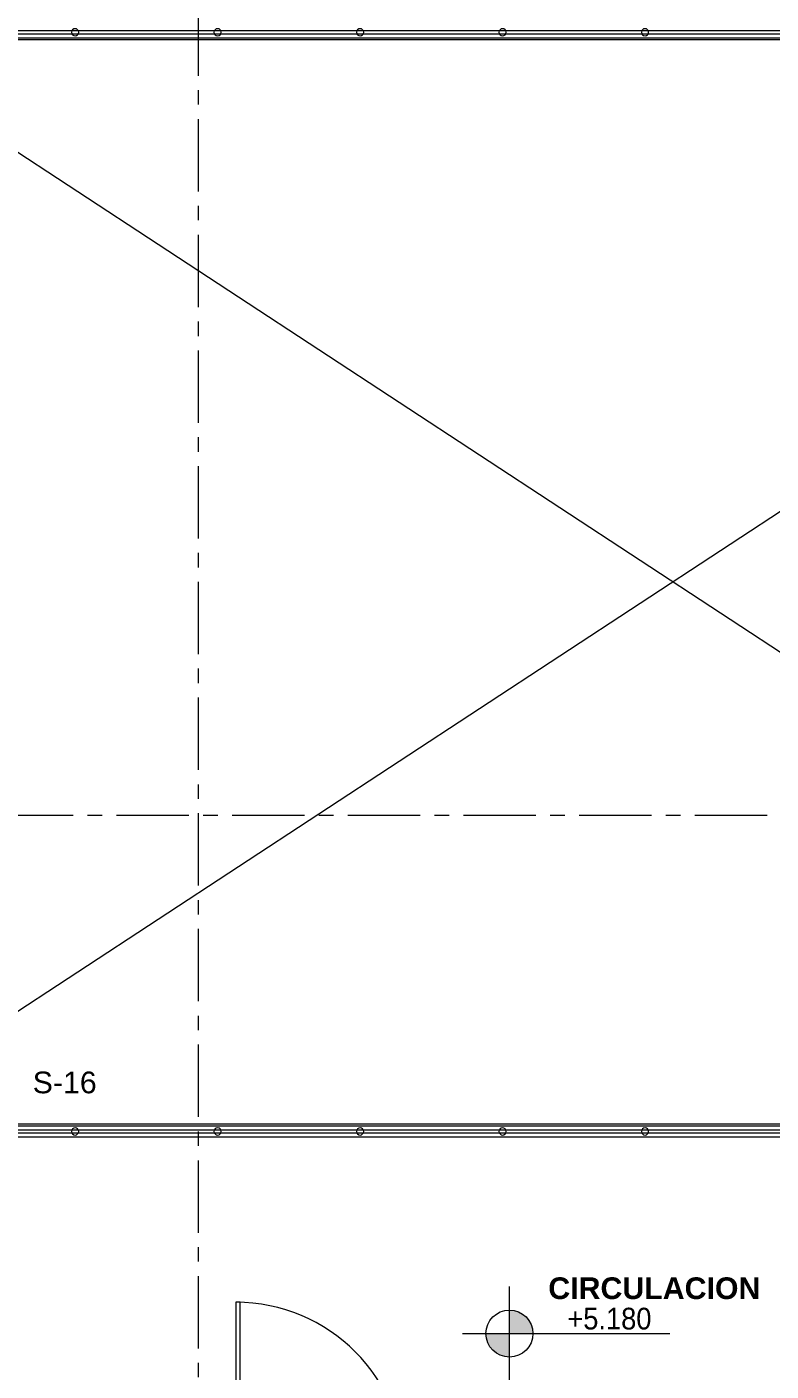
# Model space of a CAD drawing. Header units: inches. Extents: x -38 to 5698, y -33 to 92.
# Drawn here: x 121.63 to 126.78, y 18.09 to 27.39 of the extents above; entities that cross this region are included whole.
import ezdxf

# ---------------------------------------------------------------- set-up
doc = ezdxf.new("R2010")
doc.units = ezdxf.units.IN
doc.header["$MEASUREMENT"] = 0
doc.linetypes.add('Punto & Raya', pattern=[0.65, 0.5, -0.075, 0, -0.075])
for name, color, linetype in [('02 _ ARQ _ ALB _ Ejes Generales', 7, 'Continuous'), ('02 _ ARQ _ ZON _ Espacio.3D', 7, 'Continuous'), ('08 _ STR _ EXT _ 07 Losa Aligerada', 7, 'Continuous'), ('Dibujo 2D - General', 7, 'Continuous'), ('Estructura - 04 MURO', 253, 'Continuous'), ('Interior - Escaleras & Barandillas', 7, 'Continuous'), ('Marcador - Secciones', 251, 'Continuous'), ('Notas - Textos', 7, 'Continuous')]:
    doc.layers.add(name, color=color, linetype=linetype)
doc.styles.add('Estilo_Generado_1', font='swisseb.ttf')
doc.styles.add('Estilo_Generado_3', font='arial.ttf')
doc.styles.add('Estilo_Generado_4', font='swisse.ttf')

msp = doc.modelspace()

# ---------------------------------------------------------------- hatches: boundary and pattern name
at = {"linetype": 'Continuous', "lineweight": 13, "true_color": 0x636466}
for points in [[(124.9704, 18.3525), (125.1329, 18.3525), (125.1205, 18.4147), (125.0853, 18.4674), (125.0326, 18.5026), (124.9704, 18.515)], [(124.9704, 18.3525), (124.8079, 18.3525), (124.8203, 18.2903), (124.8555, 18.2376), (124.9082, 18.2024), (124.9704, 18.19)]]:
    msp.add_hatch(color=251, dxfattribs=at).paths.add_polyline_path(points)

# ---------------------------------------------------------------- linework, layer by layer
at = {"color": 251, "linetype": 'Continuous', "lineweight": 13, "true_color": 0x636466}
for p, q in [((124.9704, 18.0275), (124.9704, 18.6775)), ((124.6454, 18.3525), (126.0801, 18.3525))]:
    msp.add_line(p, q, dxfattribs=at)
msp.add_circle((124.9704, 18.3525), 0.1625, dxfattribs=at)
at = {"layer": '02 _ ARQ _ ALB _ Ejes Generales', "color": 252, "linetype": 'Punto & Raya', "lineweight": 13}
msp.add_line((122.82, 3.05), (122.82, 44.9), dxfattribs=at)
at = {"layer": '02 _ ARQ _ ZON _ Espacio.3D', "color": 254, "linetype": 'Continuous', "lineweight": 0, "flags": 128}
msp.add_lwpolyline([(115.57, 24.85), (116.07, 24.85), (116.07, 26.75, -0.137976), (118.0251, 27.3), (131.82, 27.3, -1), (131.82, 19.8), (118.0251, 19.8, -0.137981), (116.07, 20.35), (116.07, 22.25), (115.57, 22.25), (115.57, 22.7), (116.07, 22.7), (116.07, 24.4), (115.57, 24.4)], format="xyb", close=True, dxfattribs=at)
at = {"layer": '08 _ STR _ EXT _ 07 Losa Aligerada', "color": 7, "linetype": 'Continuous', "lineweight": 18, "flags": 128}
msp.add_lwpolyline([(118.0251, 19.8, -0.137981), (116.07, 20.35), (116.07, 22.3499), (116.07, 24.7499), (116.07, 26.75, -0.137981), (118.0251, 27.3), (131.82, 27.3, -1), (131.82, 19.8)], format="xyb", close=True, dxfattribs=at)
at = {"layer": 'Dibujo 2D - General', "color": 7, "linetype": 'Continuous', "lineweight": 13}
for p, q in [((131.82, 27.3), (120.3789, 19.8)), ((131.82, 19.8), (120.3789, 27.3))]:
    msp.add_line(p, q, dxfattribs=at)
at = {"layer": 'Estructura - 04 MURO', "color": 165, "linetype": 'Continuous', "lineweight": 15}
for p, q in [((123.077, 18.5689), (123.077, 17.4)), ((123.107, 18.5689), (123.077, 18.5689)), ((123.107, 17.4), (123.107, 18.5689))]:
    msp.add_line(p, q, dxfattribs=at)
at = {"layer": 'Estructura - 04 MURO', "color": 7, "linetype": 'Continuous', "lineweight": 15}
msp.add_arc((123.077, 17.4), 1.1689, 0, 90, dxfattribs=at)
at = {"layer": 'Interior - Escaleras & Barandillas', "color": 161, "linetype": 'Continuous', "lineweight": 13}
for p, q in [((131.82, 27.3598), (118.0251, 27.3598)), ((131.82, 27.3598), (118.0251, 27.3598)), ((131.82, 27.3598), (118.0251, 27.3598)), ((131.82, 27.3598), (118.0251, 27.3598)), ((131.82, 27.3598), (118.0251, 27.3598)), ((131.82, 27.3598), (118.0251, 27.3598)), ((118.0251, 27.3403), (131.82, 27.3403)), ((118.0251, 27.3403), (131.82, 27.3403)), ((118.0251, 27.3403), (131.82, 27.3403)), ((118.0251, 27.3403), (131.82, 27.3403)), ((118.0251, 27.3403), (131.82, 27.3403)), ((118.0251, 27.3403), (131.82, 27.3403)), ((118.0251, 27.3125), (131.82, 27.3125)), ((131.82, 19.7875), (118.0251, 19.7875)), ((131.82, 19.7598), (118.0251, 19.7598)), ((131.82, 19.7598), (118.0251, 19.7598)), ((131.82, 19.7598), (118.0251, 19.7598)), ((131.82, 19.7598), (118.0251, 19.7598)), ((131.82, 19.7598), (118.0251, 19.7598)), ((131.82, 19.7598), (118.0251, 19.7598)), ((118.0251, 19.7403), (131.82, 19.7403)), ((118.0251, 19.7403), (131.82, 19.7403)), ((118.0251, 19.7403), (131.82, 19.7403)), ((118.0251, 19.7403), (131.82, 19.7403)), ((118.0251, 19.7403), (131.82, 19.7403)), ((118.0251, 19.7403), (131.82, 19.7403)), ((118.0251, 19.7125), (131.82, 19.7125))]:
    msp.add_line(p, q, dxfattribs=at)
at = {"layer": 'Interior - Escaleras & Barandillas', "color": 161, "linetype": 'Continuous', "lineweight": 13, "flags": 128}
for points in [[(121.9665, 27.325, 1), (121.9665, 27.375, 1)], [(122.9519, 27.325, 1), (122.9519, 27.375, 1)], [(123.9372, 27.325, 1), (123.9372, 27.375, 1)], [(124.9226, 27.325, 1), (124.9226, 27.375, 1)], [(125.9079, 27.325, 1), (125.9079, 27.375, 1)], [(121.9665, 19.775, 1), (121.9665, 19.725, 1)], [(122.9519, 19.775, 1), (122.9519, 19.725, 1)], [(123.9372, 19.775, 1), (123.9372, 19.725, 1)], [(124.9226, 19.775, 1), (124.9226, 19.725, 1)], [(125.9079, 19.775, 1), (125.9079, 19.725, 1)]]:
    msp.add_lwpolyline(points, format="xyb", close=True, dxfattribs=at)
at = {"layer": 'Marcador - Secciones', "color": 251, "linetype": 'Punto & Raya', "lineweight": 13}
msp.add_line((121.4526, 21.9367), (149.2072, 21.9367), dxfattribs=at)

# ---------------------------------------------------------------- texts
at = {"color": 251, "lineweight": 13, "true_color": 0x636466, "insert": (125.3704, 18.3786), "char_height": 0.15, "attachment_point": 7, "style": 'Estilo_Generado_4'}
msp.add_mtext('\\A1;{\\W0.900000x;\\pql;\\fSwis721 Ex BT|b0|i0|c0|p34;+5.180}', dxfattribs=at)
at = {"layer": 'Marcador - Secciones', "color": 152, "lineweight": 20, "insert": (121.6732, 20.0117), "char_height": 0.15, "attachment_point": 7, "style": 'Estilo_Generado_3'}
msp.add_mtext('\\A1;{\\pql;\\pt0;\\fArial|b0|i0|c0|p34;S-16}', dxfattribs=at)
at = {"layer": 'Notas - Textos', "color": 251, "linetype": 'Continuous', "lineweight": 13, "insert": (125.9721, 18.741), "char_height": 0.15, "attachment_point": 2, "style": 'Estilo_Generado_1'}
msp.add_mtext('\\A1;{\\pqc;\\fSwis721 Ex BT|b1|i0|c0|p34;CIRCULACION}', dxfattribs=at)

doc.saveas('drawing.dxf')
